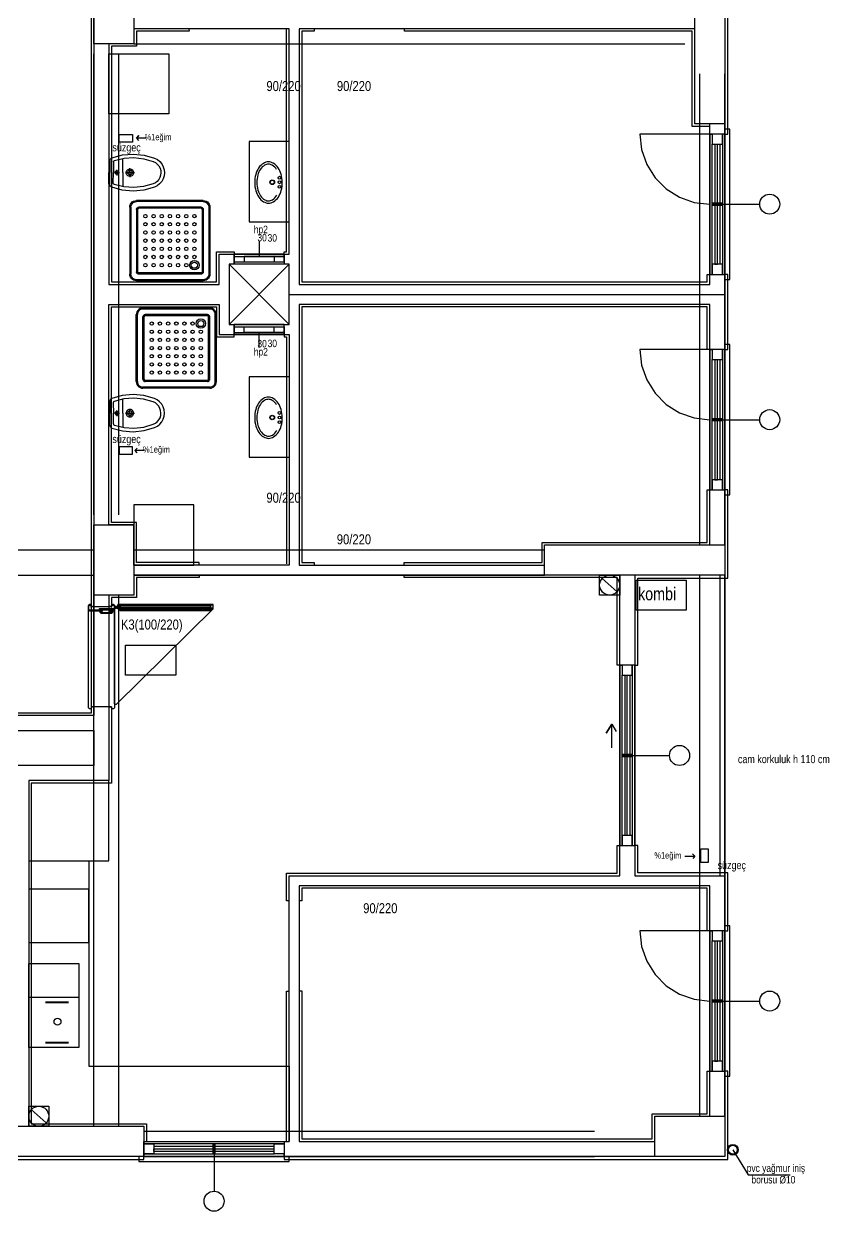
# Model space of a CAD drawing. Header units: centimetres. Extents: x 0 to 12547, y -30 to 2970.
# Drawn here: x 1717 to 2119, y 639 to 1232 of the extents above; entities that cross this region are included whole.
import ezdxf

# ---------------------------------------------------------------- set-up
doc = ezdxf.new("R2010")
doc.units = ezdxf.units.CM
doc.layers.add('SCOTT-MIMARI', color=8, linetype='CONTINUOUS')
doc.styles.get("Standard").update_dxf_attribs({"font": 'arial.ttf', "width": 0.8})

msp = doc.modelspace()

# ---------------------------------------------------------------- linework, layer by layer
at = {"layer": 'SCOTT-MIMARI'}
for p, q in [((1759.37, 1162.87), (1759.34, 1157.47)), ((1759.87, 1163.21), (1759.72, 1163.21)), ((1759.87, 1163.41), (1759.84, 1157.46)), ((1761.62, 1162.7), (1761.59, 1157.45)), ((1766.34, 1157.43), (1766.38, 1164.49)), ((1759.31, 1152.07), (1759.34, 1157.47)), ((1759.81, 1151.51), (1759.84, 1157.46)), ((1761.56, 1152.21), (1761.59, 1157.45)), ((1762.12, 1157.45), (1764.67, 1157.44)), ((1763.34, 1157.44), (1763.33, 1156.04)), ((1763.34, 1157.44), (1763.35, 1158.85)), ((1766.34, 1157.43), (1766.3, 1150.37)), ((1767.58, 1157.42), (1772.15, 1157.4)), ((1769.84, 1157.41), (1769.83, 1155.19)), ((1769.84, 1157.41), (1769.85, 1159.63)), ((1759.81, 1151.71), (1759.66, 1151.71)), ((1806.48, 1143.48), (1773.12, 1143.48)), ((1769.79, 1140.14), (1769.79, 1106.78)), ((1770.34, 1140.14), (1770.34, 1106.78)), ((1806.48, 1142.92), (1773.12, 1142.92)), ((1773.12, 1139.03), (1773.12, 1107.89)), ((1773.68, 1139.03), (1773.68, 1107.89)), ((1805.37, 1140.14), (1774.23, 1140.14)), ((1805.37, 1139.59), (1774.23, 1139.59)), ((1805.93, 1139.03), (1805.93, 1107.89)), ((1806.48, 1139.03), (1806.48, 1107.89)), ((1809.26, 1140.14), (1809.26, 1106.78)), ((1809.82, 1140.14), (1809.82, 1106.78)), ((1834.33, 1123.13), (1834.34, 1115.62)), ((1806.48, 1104), (1773.12, 1104)), ((1806.48, 1103.45), (1773.12, 1103.45)), ((1805.37, 1107.34), (1774.23, 1107.34)), ((1805.37, 1106.78), (1774.23, 1106.78)), ((1773.01, 1053.19), (1773.01, 1086.55)), ((1773.57, 1053.19), (1773.57, 1086.55)), ((1809.71, 1089.88), (1776.35, 1089.88)), ((1809.71, 1089.33), (1776.35, 1089.33)), ((1776.35, 1054.3), (1776.35, 1085.44)), ((1776.9, 1054.3), (1776.9, 1085.44)), ((1808.59, 1086.55), (1777.46, 1086.55)), ((1808.59, 1085.99), (1777.46, 1085.99)), ((1809.15, 1054.3), (1809.15, 1085.44)), ((1809.71, 1054.3), (1809.71, 1085.44)), ((1812.49, 1053.19), (1812.49, 1086.55)), ((1813.04, 1053.19), (1813.04, 1086.55)), ((1834.33, 1070.19), (1834.34, 1077.7)), ((1809.71, 1050.41), (1776.35, 1050.41)), ((1809.71, 1049.85), (1776.35, 1049.85)), ((1808.59, 1053.74), (1777.46, 1053.74)), ((1808.59, 1053.19), (1777.46, 1053.19)), ((1759.31, 1042.74), (1759.34, 1037.34)), ((1759.81, 1043.09), (1759.66, 1043.09)), ((1759.81, 1043.29), (1759.84, 1037.34)), ((1761.56, 1042.6), (1761.59, 1037.35)), ((1766.34, 1037.38), (1766.3, 1044.44)), ((1759.37, 1031.94), (1759.34, 1037.34)), ((1759.87, 1031.39), (1759.84, 1037.34)), ((1761.62, 1032.11), (1761.59, 1037.35)), ((1762.12, 1037.35), (1764.67, 1037.37)), ((1763.34, 1037.36), (1763.33, 1038.76)), ((1763.34, 1037.36), (1763.35, 1035.96)), ((1766.34, 1037.38), (1766.38, 1030.32)), ((1767.58, 1037.38), (1772.15, 1037.41)), ((1769.84, 1037.39), (1769.83, 1039.62)), ((1769.84, 1037.39), (1769.85, 1035.17)), ((1759.87, 1031.59), (1759.72, 1031.59)), ((1749.12, 941.38), (1749.62, 941.88)), ((1749.62, 941.88), (1750.12, 941.88)), ((1750.12, 941.88), (1750.62, 941.38)), ((1760.62, 941.38), (1761.12, 941.88)), ((1761.12, 941.88), (1761.62, 941.88)), ((1761.62, 941.88), (1762.12, 941.38)), ((1749.12, 890.4), (1749.12, 941.38)), ((1750.62, 941.38), (1750.62, 940.89)), ((1750.62, 940.89), (1760.62, 940.89)), ((1760.62, 940.89), (1760.62, 941.38)), ((1762.12, 941.38), (1762.12, 890.4)), ((1762.39, 940.81), (1762.12, 940.81)), ((1762.12, 940.53), (1763.72, 940.53)), ((1762.39, 940.25), (1762.12, 940.25)), ((1762.12, 892.4), (1762.12, 939.38)), ((1762.92, 939.73), (1762.92, 941.33)), ((1763.44, 940.22), (1763.77, 940.22)), ((1763.47, 940.78), (1763.77, 940.78)), ((1764.72, 939.78), (1764.77, 939.78)), ((1765.12, 940.43), (1810, 940.43)), ((1810.4, 939.78), (1810.35, 939.78)), ((1749.62, 889.9), (1749.12, 890.4)), ((1750.12, 889.9), (1749.62, 889.9)), ((1750.62, 890.4), (1750.12, 889.9)), ((1760.62, 890.89), (1750.62, 890.89)), ((1750.62, 890.89), (1750.62, 890.4)), ((1760.62, 890.4), (1760.62, 890.89)), ((1761.12, 889.9), (1760.62, 890.4)), ((1761.62, 889.9), (1761.12, 889.9)), ((1762.12, 890.4), (1761.62, 889.9)), ((1744.35, 745.94), (1719.35, 745.94)), ((1727.75, 743.71), (1739.13, 743.71)), ((1727.75, 743.41), (1739.13, 743.41)), ((1739.13, 723.46), (1727.75, 723.46)), ((1739.13, 723.16), (1727.75, 723.16)), ((2070.83, 669.95), (2078.47, 657.53)), ((2078.47, 657.53), (2099.41, 657.53))]:
    msp.add_line(p, q, dxfattribs=at)
for points in [[(2066.85, 666.66), (1361.85, 666.66), (1361.85, 1424.16), (1379.85, 1424.16), (1379.85, 1659.16), (1361.85, 1659.16), (1361.85, 2399.16), (2066.85, 2399.16), (2066.85, 666.66)], [(1613.36, 1659.16), (1676.85, 1659.16), (1676.85, 2184.16), (1751.85, 2184.16), (1751.85, 886.66), (1676.85, 886.66), (1676.85, 1411.66), (1676.85, 1524.16), (1387.35, 1524.16), (1387.35, 1659.16), (1613.36, 1659.16)], [(1599.85, 1524.16), (1599.85, 1525.41), (1678.1, 1525.41), (1678.1, 1411.66), (1678.1, 887.91), (1750.6, 887.91), (1750.6, 2182.91), (1678.1, 2182.91), (1678.1, 1657.91), (1388.6, 1657.91), (1388.6, 1599.16), (1387.35, 1599.16)], [(2066.85, 1176.66), (2068.35, 1176.66), (2068.35, 1273.16), (2050.35, 1273.16), (2050.35, 1235.66), (2023.35, 1235.66), (2023.35, 1276.66), (2021.85, 1276.66)], [(2066.85, 1271.66), (2066.85, 1181.66), (2051.85, 1181.66), (2051.85, 1271.66), (2066.85, 1271.66)], [(1771.85, 1256.66), (1771.85, 1221.66), (1751.85, 1221.66), (1751.85, 1256.66), (1771.85, 1256.66)], [(1759.35, 1101.66), (1814.35, 1101.66), (1814.35, 1116.66), (1849.35, 1116.66), (1849.35, 1229.16), (1771.85, 1229.16), (1771.85, 1221.66), (1759.35, 1221.66), (1759.35, 1101.66)], [(1799.34, 1229.01), (1799.36, 1227.89), (1773.1, 1227.91), (1773.1, 1220.41), (1760.6, 1220.41), (1760.6, 1102.91), (1813.1, 1102.91), (1813.1, 1117.91), (1821.85, 1117.91), (1821.86, 1116.63)], [(1846.84, 1116.66), (1846.85, 1117.91), (1848.1, 1117.91), (1848.1, 1229.16)], [(1854.35, 1229.16), (1854.35, 1101.66), (2059.35, 1101.66), (2059.35, 1181.66), (2051.85, 1181.66), (2051.85, 1229.16), (1854.35, 1229.16)], [(1861.85, 1229.16), (1861.85, 1227.91), (1855.6, 1227.91), (1855.6, 1102.91), (2058.1, 1102.91), (2058.1, 1106.66), (2059.35, 1106.66)], [(2059.35, 1180.41), (2050.6, 1180.41), (2050.6, 1227.91), (1906.85, 1227.91), (1906.85, 1229.16)], [(1771.85, 1221.66), (2046.85, 1221.66)], [(1751.85, 986.66), (1751.85, 1216.66)], [(1789.35, 1186.66), (1759.35, 1186.66), (1759.35, 1216.66), (1789.35, 1216.66), (1789.35, 1186.66)], [(1764.35, 986.66), (1764.35, 1216.66)], [(2054.35, 971.66), (2054.35, 1206.66)], [(2066.85, 971.66), (2066.85, 1206.66)], [(2066.85, 1106.66), (2066.85, 1104.16), (2069.35, 1104.16), (2069.35, 1179.16), (2066.85, 1179.16), (2066.85, 1176.66)], [(1771.17, 1172.67), (1764.47, 1172.67), (1764.47, 1176.37), (1771.17, 1176.37), (1771.17, 1172.67)], [(1778, 1174.66), (1773.14, 1174.66), (1774.26, 1175.85), (1773.14, 1174.66), (1774.1, 1173.49)], [(2059.35, 1176.66), (2024.35, 1176.66)], [(2024.35, 1176.66), (2025.23, 1168.88), (2027.82, 1161.48), (2031.99, 1154.84), (2037.53, 1149.3), (2044.17, 1145.13), (2051.57, 1142.54), (2059.35, 1141.66)], [(2059.35, 1176.66), (2059.35, 1106.66), (2066.85, 1106.66), (2066.85, 1176.66), (2059.35, 1176.66), (2060.6, 1176.66), (2060.6, 1171.66), (2065.6, 1171.66), (2065.6, 1176.66), (2065.6, 1106.66), (2065.6, 1111.66), (2060.6, 1111.66), (2060.6, 1106.66), (2060.6, 1171.66), (2061.85, 1171.66), (2061.85, 1142.29)], [(1849.35, 1172.88), (1829.35, 1172.88), (1829.35, 1132.88), (1849.35, 1132.88)], [(2063.1, 1142.29), (2063.1, 1171.66), (2064.35, 1171.66), (2064.35, 1142.29)], [(1759.37, 1162.87), (1759.38, 1162.94), (1759.4, 1163.02), (1759.44, 1163.08), (1759.5, 1163.14), (1759.57, 1163.18), (1759.64, 1163.21), (1759.72, 1163.21)], [(1759.87, 1163.41), (1759.9, 1163.71), (1759.99, 1164), (1760.14, 1164.27), (1760.34, 1164.5), (1760.58, 1164.68), (1760.85, 1164.81)], [(1760.85, 1164.81), (1766.11, 1166.22), (1771.53, 1166.65), (1776.95, 1166.1), (1782.17, 1164.58)], [(1761.62, 1162.7), (1761.63, 1162.85), (1761.68, 1163), (1761.76, 1163.13), (1761.86, 1163.25), (1761.98, 1163.34), (1762.13, 1163.41)], [(1762.13, 1163.41), (1766.93, 1164.58), (1771.87, 1164.9), (1776.79, 1164.35), (1781.53, 1162.95)], [(1781.53, 1162.95), (1782.6, 1162.4), (1783.54, 1161.65), (1784.31, 1160.73), (1784.88, 1159.67), (1785.23, 1158.53), (1785.34, 1157.33)], [(1782.17, 1164.58), (1783.55, 1163.87), (1784.76, 1162.9), (1785.75, 1161.71), (1786.49, 1160.35), (1786.94, 1158.87), (1787.09, 1157.32)], [(1836.49, 1162.03), (1835.8, 1161.54), (1835.17, 1160.99), (1834.61, 1160.38), (1834.11, 1159.7)], [(1837.07, 1161.1), (1836.48, 1160.68), (1835.94, 1160.21), (1835.45, 1159.68), (1835.02, 1159.1)], [(1838.96, 1162.75), (1838.31, 1162.7), (1837.67, 1162.56), (1837.06, 1162.33), (1836.49, 1162.03)], [(1838.97, 1161.65), (1838.47, 1161.62), (1837.98, 1161.51), (1837.51, 1161.34), (1837.07, 1161.1)], [(1841.44, 1162.06), (1840.86, 1162.36), (1840.25, 1162.58), (1839.61, 1162.71), (1838.96, 1162.75)], [(1840.88, 1161.13), (1840.43, 1161.36), (1839.96, 1161.52), (1839.47, 1161.62), (1838.97, 1161.65)], [(1843.11, 1158.91), (1842.65, 1159.56), (1842.12, 1160.15), (1841.53, 1160.67), (1840.88, 1161.13)], [(1843.85, 1159.77), (1843.35, 1160.44), (1842.77, 1161.04), (1842.13, 1161.59), (1841.44, 1162.06)], [(1762.46, 1157.45), (1762.48, 1157.63), (1762.54, 1157.8), (1762.63, 1157.96), (1762.76, 1158.1), (1762.91, 1158.2), (1763.07, 1158.28), (1763.25, 1158.32), (1763.44, 1158.31), (1763.61, 1158.28), (1763.78, 1158.2), (1763.93, 1158.09), (1764.05, 1157.96), (1764.14, 1157.8), (1764.2, 1157.62), (1764.21, 1157.44)], [(1764.21, 1157.44), (1764.19, 1157.26), (1764.14, 1157.09), (1764.04, 1156.93), (1763.92, 1156.79), (1763.77, 1156.69), (1763.61, 1156.61), (1763.43, 1156.57), (1763.24, 1156.58), (1763.07, 1156.61), (1762.9, 1156.69), (1762.75, 1156.8), (1762.63, 1156.93), (1762.54, 1157.09), (1762.48, 1157.27), (1762.46, 1157.45)], [(1767.96, 1157.42), (1768.01, 1157.81), (1768.13, 1158.18), (1768.33, 1158.52), (1768.59, 1158.81), (1768.91, 1159.04), (1769.27, 1159.2), (1769.65, 1159.28), (1770.05, 1159.28), (1770.43, 1159.19), (1770.79, 1159.03), (1771.1, 1158.8), (1771.36, 1158.51), (1771.56, 1158.17), (1771.68, 1157.79), (1771.71, 1157.4)], [(1771.71, 1157.4), (1771.67, 1157.01), (1771.55, 1156.64), (1771.35, 1156.3), (1771.09, 1156.01), (1770.77, 1155.78), (1770.41, 1155.63), (1770.03, 1155.55), (1769.63, 1155.55), (1769.25, 1155.63), (1768.89, 1155.79), (1768.58, 1156.02), (1768.32, 1156.32), (1768.12, 1156.66), (1768, 1157.03), (1767.96, 1157.42)], [(1768.69, 1157.42), (1768.72, 1157.66), (1768.79, 1157.89), (1768.91, 1158.09), (1769.07, 1158.27), (1769.27, 1158.41), (1769.49, 1158.51), (1769.73, 1158.56), (1769.97, 1158.56), (1770.2, 1158.5), (1770.42, 1158.4), (1770.61, 1158.26), (1770.77, 1158.08), (1770.89, 1157.87), (1770.97, 1157.65), (1770.99, 1157.41)], [(1770.99, 1157.41), (1770.96, 1157.17), (1770.89, 1156.94), (1770.77, 1156.73), (1770.6, 1156.55), (1770.41, 1156.41), (1770.19, 1156.32), (1769.95, 1156.27), (1769.71, 1156.27), (1769.48, 1156.32), (1769.26, 1156.42), (1769.07, 1156.56), (1768.91, 1156.74), (1768.79, 1156.95), (1768.71, 1157.18), (1768.69, 1157.42)], [(1785.34, 1157.33), (1785.21, 1156.14), (1784.85, 1155), (1784.27, 1153.95), (1783.49, 1153.03), (1782.55, 1152.29), (1781.48, 1151.76)], [(1787.09, 1157.32), (1786.93, 1155.78), (1786.46, 1154.31), (1785.71, 1152.95), (1784.7, 1151.77), (1783.49, 1150.82), (1782.1, 1150.12)], [(1832.67, 1156.51), (1832.43, 1155.51), (1832.27, 1154.48), (1832.17, 1153.45), (1832.14, 1152.42)], [(1834.11, 1159.7), (1833.66, 1158.95), (1833.26, 1158.17), (1832.93, 1157.35), (1832.67, 1156.51)], [(1833.73, 1156.23), (1833.51, 1155.29), (1833.35, 1154.34), (1833.26, 1153.39), (1833.24, 1152.43)], [(1835.02, 1159.1), (1834.61, 1158.42), (1834.26, 1157.72), (1833.96, 1156.98), (1833.73, 1156.23)], [(1845.34, 1156.6), (1845.06, 1157.43), (1844.72, 1158.24), (1844.32, 1159.02), (1843.85, 1159.77)], [(1845.92, 1152.52), (1845.88, 1153.55), (1845.77, 1154.58), (1845.59, 1155.6), (1845.34, 1156.6)], [(1759.66, 1151.71), (1759.58, 1151.72), (1759.51, 1151.75), (1759.44, 1151.79), (1759.39, 1151.85), (1759.35, 1151.91), (1759.32, 1151.99), (1759.31, 1152.07)], [(1760.78, 1150.1), (1760.51, 1150.24), (1760.27, 1150.43), (1760.07, 1150.66), (1759.93, 1150.92), (1759.84, 1151.21), (1759.81, 1151.51)], [(1782.1, 1150.12), (1776.86, 1148.65), (1771.44, 1148.15), (1766.02, 1148.64), (1760.78, 1150.1)], [(1762.06, 1151.5), (1761.93, 1151.56), (1761.8, 1151.66), (1761.7, 1151.77), (1761.62, 1151.91), (1761.58, 1152.05), (1761.56, 1152.21)], [(1781.48, 1151.76), (1776.72, 1150.41), (1771.79, 1149.91), (1766.86, 1150.27), (1762.06, 1151.5)], [(1832.14, 1152.42), (1832.18, 1151.39), (1832.3, 1150.36), (1832.48, 1149.34), (1832.73, 1148.34)], [(1833.24, 1152.43), (1833.27, 1151.47), (1833.38, 1150.51), (1833.55, 1149.57), (1833.78, 1148.64)], [(1845.39, 1148.42), (1845.63, 1149.43), (1845.8, 1150.45), (1845.89, 1151.48), (1845.92, 1152.52)], [(1769.79, 1140.14), (1769.87, 1140.88), (1770.12, 1141.59), (1770.51, 1142.22), (1771.04, 1142.75), (1771.67, 1143.15), (1772.38, 1143.39), (1773.12, 1143.48)], [(1806.48, 1143.48), (1807.22, 1143.39), (1807.93, 1143.15), (1808.56, 1142.75), (1809.09, 1142.22), (1809.49, 1141.59), (1809.73, 1140.88), (1809.82, 1140.14)], [(1832.73, 1148.34), (1833, 1147.5), (1833.34, 1146.69), (1833.75, 1145.91), (1834.21, 1145.17)], [(1833.78, 1148.64), (1834.03, 1147.88), (1834.33, 1147.16), (1834.7, 1146.45), (1835.11, 1145.78)], [(1834.21, 1145.17), (1834.72, 1144.5), (1835.29, 1143.89), (1835.93, 1143.35), (1836.62, 1142.88)], [(1835.11, 1145.78), (1835.55, 1145.21), (1836.05, 1144.68), (1836.59, 1144.22), (1837.19, 1143.81)], [(1837.19, 1143.81), (1837.63, 1143.58), (1838.1, 1143.41), (1838.6, 1143.31), (1839.1, 1143.28)], [(1839.1, 1143.28), (1839.59, 1143.32), (1840.08, 1143.43), (1840.55, 1143.6), (1841, 1143.84)], [(1841, 1143.84), (1841.64, 1144.3), (1842.23, 1144.83), (1842.75, 1145.43), (1843.2, 1146.08)], [(1841.58, 1142.91), (1842.26, 1143.39), (1842.89, 1143.94), (1843.46, 1144.56), (1843.95, 1145.23)], [(1843.95, 1145.23), (1844.41, 1145.99), (1844.8, 1146.77), (1845.13, 1147.59), (1845.39, 1148.42)], [(1770.34, 1140.14), (1770.41, 1140.76), (1770.62, 1141.35), (1770.95, 1141.87), (1771.39, 1142.31), (1771.92, 1142.65), (1772.5, 1142.85), (1773.12, 1142.92)], [(1773.12, 1139.03), (1773.15, 1139.28), (1773.23, 1139.51), (1773.36, 1139.72), (1773.54, 1139.9), (1773.75, 1140.03), (1773.99, 1140.11), (1774.23, 1140.14)], [(1773.68, 1139.03), (1773.69, 1139.15), (1773.73, 1139.27), (1773.8, 1139.38), (1773.89, 1139.46), (1773.99, 1139.53), (1774.11, 1139.57), (1774.23, 1139.59)], [(1805.37, 1140.14), (1805.62, 1140.11), (1805.85, 1140.03), (1806.06, 1139.9), (1806.24, 1139.72), (1806.37, 1139.51), (1806.45, 1139.28), (1806.48, 1139.03)], [(1805.37, 1139.59), (1805.49, 1139.57), (1805.61, 1139.53), (1805.72, 1139.46), (1805.8, 1139.38), (1805.87, 1139.27), (1805.91, 1139.15), (1805.93, 1139.03)], [(1806.48, 1142.92), (1807.1, 1142.85), (1807.69, 1142.65), (1808.21, 1142.31), (1808.66, 1141.87), (1808.99, 1141.35), (1809.19, 1140.76), (1809.26, 1140.14)], [(1836.62, 1142.88), (1837.2, 1142.58), (1837.81, 1142.36), (1838.45, 1142.23), (1839.1, 1142.19)], [(1839.1, 1142.19), (1839.75, 1142.24), (1840.39, 1142.38), (1841, 1142.6), (1841.58, 1142.91)], [(2060.6, 1142.29), (2065.6, 1142.29), (2065.6, 1141.04), (2060.6, 1141.04), (2060.6, 1142.29)], [(2060.6, 1141.66), (2084.23, 1141.66)], [(2061.85, 1141.04), (2061.85, 1111.66), (2063.1, 1111.66), (2063.1, 1141.04)], [(2064.35, 1141.04), (2064.35, 1111.66)], [(1821.84, 1116.66), (1821.84, 1116.66), (1821.85, 1111.66), (1821.84, 1112.85), (1846.84, 1112.88), (1846.84, 1116.68), (1821.84, 1116.66)], [(1846.85, 1111.68), (1821.85, 1111.66), (1821.84, 1116.63), (1846.84, 1116.68), (1846.85, 1111.68)], [(1821.84, 1115.63), (1826.84, 1115.64), (1826.84, 1112.85)], [(1841.84, 1115.65), (1826.84, 1115.64)], [(1826.84, 1115.64), (1846.84, 1115.61)], [(1846.84, 1115.61), (1841.84, 1115.6), (1841.84, 1112.87)], [(1846.84, 1115.66), (1846.84, 1115.66)], [(1774.23, 1106.78), (1773.99, 1106.81), (1773.75, 1106.89), (1773.54, 1107.02), (1773.36, 1107.2), (1773.23, 1107.41), (1773.15, 1107.65), (1773.12, 1107.89)], [(1774.23, 1107.34), (1774.11, 1107.35), (1773.99, 1107.39), (1773.89, 1107.46), (1773.8, 1107.55), (1773.73, 1107.65), (1773.69, 1107.77), (1773.68, 1107.89)], [(1805.93, 1107.89), (1805.91, 1107.77), (1805.87, 1107.65), (1805.8, 1107.55), (1805.72, 1107.46), (1805.61, 1107.39), (1805.49, 1107.35), (1805.37, 1107.34)], [(1806.48, 1107.89), (1806.45, 1107.65), (1806.37, 1107.41), (1806.24, 1107.2), (1806.06, 1107.02), (1805.85, 1106.89), (1805.62, 1106.81), (1805.37, 1106.78)], [(1849.35, 1111.66), (1819.35, 1111.66), (1819.35, 1081.66), (1849.35, 1081.66), (1849.35, 1111.66), (1819.35, 1081.66), (1849.35, 1081.66), (1819.35, 1111.66)], [(1773.12, 1103.45), (1772.38, 1103.53), (1771.67, 1103.78), (1771.04, 1104.17), (1770.51, 1104.7), (1770.12, 1105.33), (1769.87, 1106.04), (1769.79, 1106.78)], [(1773.12, 1104), (1772.5, 1104.07), (1771.92, 1104.28), (1771.39, 1104.61), (1770.95, 1105.05), (1770.62, 1105.58), (1770.41, 1106.16), (1770.34, 1106.78)], [(1809.82, 1106.78), (1809.73, 1106.04), (1809.49, 1105.33), (1809.09, 1104.7), (1808.56, 1104.17), (1807.93, 1103.78), (1807.22, 1103.53), (1806.48, 1103.45)], [(1809.26, 1106.78), (1809.19, 1106.16), (1808.99, 1105.58), (1808.66, 1105.05), (1808.21, 1104.61), (1807.69, 1104.28), (1807.1, 1104.07), (1806.48, 1104)], [(2066.85, 1069.16), (2068.35, 1069.16), (2068.35, 1106.66), (2066.85, 1106.66)], [(1849.35, 1096.66), (2066.85, 1096.66)], [(1759.35, 1091.66), (1814.35, 1091.66), (1814.35, 1076.66), (1849.35, 1076.66), (1849.35, 961.66), (1771.85, 961.66), (1771.85, 981.66), (1759.35, 981.66), (1759.35, 1091.66)], [(1804.35, 961.66), (1804.35, 962.91), (1773.1, 962.91), (1773.1, 982.91), (1760.6, 982.91), (1760.6, 1090.41), (1813.1, 1090.41), (1813.1, 1075.41), (1821.85, 1075.41), (1821.84, 1076.68)], [(1854.35, 1091.66), (1854.35, 961.66), (1976.85, 961.66), (1976.85, 971.66), (2059.35, 971.66), (2059.35, 1091.66), (2006.85, 1091.66), (2006.85, 1091.66), (1854.35, 1091.66)], [(2059.35, 1069.16), (2058.1, 1069.16), (2058.1, 1090.41), (2006.85, 1090.41), (1855.6, 1090.41), (1855.6, 962.91), (1861.86, 962.91), (1861.85, 961.66)], [(1776.35, 1089.88), (1775.6, 1089.8), (1774.9, 1089.55), (1774.27, 1089.16), (1773.74, 1088.63), (1773.34, 1087.99), (1773.09, 1087.29), (1773.01, 1086.55)], [(1776.35, 1089.33), (1775.73, 1089.26), (1775.14, 1089.05), (1774.61, 1088.72), (1774.17, 1088.28), (1773.84, 1087.75), (1773.64, 1087.17), (1773.57, 1086.55)], [(1777.46, 1086.55), (1777.21, 1086.52), (1776.98, 1086.44), (1776.77, 1086.3), (1776.59, 1086.13), (1776.46, 1085.92), (1776.37, 1085.68), (1776.35, 1085.44)], [(1777.46, 1085.99), (1777.34, 1085.98), (1777.22, 1085.94), (1777.11, 1085.87), (1777.02, 1085.78), (1776.96, 1085.68), (1776.92, 1085.56), (1776.9, 1085.44)], [(1809.71, 1085.44), (1809.68, 1085.68), (1809.6, 1085.92), (1809.46, 1086.13), (1809.29, 1086.3), (1809.08, 1086.44), (1808.84, 1086.52), (1808.59, 1086.55)], [(1809.15, 1085.44), (1809.14, 1085.56), (1809.1, 1085.68), (1809.03, 1085.78), (1808.94, 1085.87), (1808.84, 1085.94), (1808.72, 1085.98), (1808.59, 1085.99)], [(1813.04, 1086.55), (1812.96, 1087.29), (1812.71, 1087.99), (1812.31, 1088.63), (1811.79, 1089.16), (1811.15, 1089.55), (1810.45, 1089.8), (1809.71, 1089.88)], [(1812.49, 1086.55), (1812.42, 1087.17), (1812.21, 1087.75), (1811.88, 1088.28), (1811.44, 1088.72), (1810.91, 1089.05), (1810.33, 1089.26), (1809.71, 1089.33)], [(1821.84, 1076.66), (1821.84, 1076.66), (1821.85, 1081.66), (1821.84, 1080.47), (1846.84, 1080.44), (1846.84, 1076.63), (1821.84, 1076.66)], [(1846.85, 1081.63), (1821.85, 1081.66), (1821.84, 1076.68), (1846.84, 1076.63), (1846.85, 1081.63)], [(1821.84, 1077.69), (1826.84, 1077.68), (1826.84, 1080.46)], [(1846.84, 1077.71), (1841.84, 1077.72), (1841.84, 1080.44)], [(1826.84, 1077.68), (1846.84, 1077.71)], [(1841.84, 1077.66), (1826.84, 1077.68)], [(1846.84, 1077.66), (1846.84, 1077.66)], [(1846.84, 1076.66), (1846.85, 1075.41), (1848.1, 1075.41), (1848.1, 962.32)], [(2059.35, 1069.16), (2024.35, 1069.16)], [(2024.35, 1069.16), (2025.23, 1061.38), (2027.82, 1053.98), (2031.99, 1047.34), (2037.53, 1041.8), (2044.17, 1037.63), (2051.57, 1035.04), (2059.35, 1034.16)], [(2059.35, 1069.16), (2059.35, 999.16), (2066.85, 999.16), (2066.85, 1069.16), (2059.35, 1069.16), (2060.6, 1069.16), (2060.6, 1064.16), (2065.6, 1064.16), (2065.6, 1069.16), (2065.6, 999.16), (2065.6, 1004.16), (2060.6, 1004.16), (2060.6, 999.16), (2060.6, 1064.16), (2061.85, 1064.16), (2061.85, 1034.79)], [(2066.85, 999.16), (2066.85, 996.66), (2069.35, 996.66), (2069.35, 1071.66), (2066.85, 1071.66), (2066.85, 1069.16)], [(2063.1, 1034.79), (2063.1, 1064.16), (2064.35, 1064.16), (2064.35, 1034.79)], [(1849.35, 1055.54), (1829.35, 1055.54), (1829.35, 1015.54), (1849.35, 1015.54)], [(1773.01, 1053.19), (1773.09, 1052.44), (1773.34, 1051.74), (1773.74, 1051.11), (1774.27, 1050.58), (1774.9, 1050.18), (1775.6, 1049.93), (1776.35, 1049.85)], [(1773.57, 1053.19), (1773.64, 1052.57), (1773.84, 1051.98), (1774.17, 1051.45), (1774.61, 1051.01), (1775.14, 1050.68), (1775.73, 1050.48), (1776.35, 1050.41)], [(1776.35, 1054.3), (1776.37, 1054.05), (1776.46, 1053.82), (1776.59, 1053.61), (1776.77, 1053.43), (1776.98, 1053.3), (1777.21, 1053.22), (1777.46, 1053.19)], [(1776.9, 1054.3), (1776.92, 1054.18), (1776.96, 1054.06), (1777.02, 1053.95), (1777.11, 1053.86), (1777.22, 1053.8), (1777.34, 1053.76), (1777.46, 1053.74)], [(1808.59, 1053.74), (1808.72, 1053.76), (1808.84, 1053.8), (1808.94, 1053.86), (1809.03, 1053.95), (1809.1, 1054.06), (1809.14, 1054.18), (1809.15, 1054.3)], [(1808.59, 1053.19), (1808.84, 1053.22), (1809.08, 1053.3), (1809.29, 1053.43), (1809.46, 1053.61), (1809.6, 1053.82), (1809.68, 1054.05), (1809.71, 1054.3)], [(1809.71, 1049.85), (1810.45, 1049.93), (1811.15, 1050.18), (1811.79, 1050.58), (1812.31, 1051.11), (1812.71, 1051.74), (1812.96, 1052.44), (1813.04, 1053.19)], [(1809.71, 1050.41), (1810.33, 1050.48), (1810.91, 1050.68), (1811.44, 1051.01), (1811.88, 1051.45), (1812.21, 1051.98), (1812.42, 1052.57), (1812.49, 1053.19)], [(1759.66, 1043.09), (1759.58, 1043.08), (1759.51, 1043.06), (1759.44, 1043.01), (1759.39, 1042.96), (1759.35, 1042.89), (1759.32, 1042.82), (1759.31, 1042.74)], [(1760.78, 1044.7), (1760.51, 1044.57), (1760.27, 1044.38), (1760.07, 1044.15), (1759.93, 1043.88), (1759.84, 1043.59), (1759.81, 1043.29)], [(1782.1, 1044.68), (1776.86, 1046.15), (1771.44, 1046.65), (1766.02, 1046.16), (1760.78, 1044.7)], [(1762.06, 1043.31), (1761.93, 1043.24), (1761.8, 1043.15), (1761.7, 1043.03), (1761.62, 1042.9), (1761.58, 1042.75), (1761.56, 1042.6)], [(1781.48, 1043.05), (1776.72, 1044.4), (1771.79, 1044.9), (1766.86, 1044.53), (1762.06, 1043.31)], [(1785.34, 1037.47), (1785.21, 1038.67), (1784.85, 1039.81), (1784.27, 1040.86), (1783.49, 1041.77), (1782.55, 1042.51), (1781.48, 1043.05)], [(1787.09, 1037.48), (1786.93, 1039.02), (1786.46, 1040.5), (1785.71, 1041.85), (1784.7, 1043.03), (1783.49, 1043.99), (1782.1, 1044.68)], [(1836.49, 1044.68), (1835.8, 1044.2), (1835.17, 1043.65), (1834.61, 1043.03), (1834.11, 1042.36)], [(1837.07, 1043.76), (1836.48, 1043.34), (1835.94, 1042.87), (1835.45, 1042.34), (1835.02, 1041.76)], [(1838.96, 1045.4), (1838.31, 1045.36), (1837.67, 1045.22), (1837.06, 1044.99), (1836.49, 1044.68)], [(1838.97, 1044.31), (1838.47, 1044.27), (1837.98, 1044.17), (1837.51, 1043.99), (1837.07, 1043.76)], [(1841.44, 1044.72), (1840.86, 1045.02), (1840.25, 1045.23), (1839.61, 1045.36), (1838.96, 1045.4)], [(1840.88, 1043.78), (1840.43, 1044.01), (1839.96, 1044.18), (1839.47, 1044.28), (1838.97, 1044.31)], [(1843.11, 1041.57), (1842.65, 1042.22), (1842.12, 1042.81), (1841.53, 1043.33), (1840.88, 1043.78)], [(1843.85, 1042.43), (1843.35, 1043.09), (1842.77, 1043.7), (1842.13, 1044.25), (1841.44, 1044.72)], [(1764.21, 1037.36), (1764.19, 1037.55), (1764.14, 1037.72), (1764.04, 1037.88), (1763.92, 1038.01), (1763.77, 1038.12), (1763.61, 1038.19), (1763.43, 1038.23), (1763.24, 1038.23), (1763.07, 1038.19), (1762.9, 1038.12), (1762.75, 1038.01), (1762.63, 1037.87), (1762.54, 1037.71), (1762.48, 1037.54), (1762.46, 1037.36)], [(1762.46, 1037.36), (1762.48, 1037.17), (1762.54, 1037), (1762.63, 1036.84), (1762.76, 1036.71), (1762.91, 1036.6), (1763.07, 1036.53), (1763.25, 1036.49), (1763.44, 1036.49), (1763.61, 1036.53), (1763.78, 1036.6), (1763.93, 1036.71), (1764.05, 1036.85), (1764.14, 1037.01), (1764.2, 1037.18), (1764.21, 1037.36)], [(1771.71, 1037.4), (1771.67, 1037.79), (1771.55, 1038.16), (1771.35, 1038.5), (1771.09, 1038.79), (1770.77, 1039.02), (1770.41, 1039.18), (1770.03, 1039.26), (1769.63, 1039.26), (1769.25, 1039.17), (1768.89, 1039.01), (1768.58, 1038.78), (1768.32, 1038.49), (1768.12, 1038.15), (1768, 1037.77), (1767.96, 1037.38)], [(1767.96, 1037.38), (1768.01, 1036.99), (1768.13, 1036.62), (1768.33, 1036.28), (1768.59, 1035.99), (1768.91, 1035.76), (1769.27, 1035.61), (1769.65, 1035.53), (1770.05, 1035.53), (1770.43, 1035.61), (1770.79, 1035.77), (1771.1, 1036.01), (1771.36, 1036.3), (1771.56, 1036.64), (1771.68, 1037.01), (1771.71, 1037.4)], [(1770.99, 1037.4), (1770.96, 1037.64), (1770.89, 1037.87), (1770.77, 1038.07), (1770.6, 1038.25), (1770.41, 1038.39), (1770.19, 1038.49), (1769.95, 1038.54), (1769.71, 1038.54), (1769.48, 1038.49), (1769.26, 1038.39), (1769.07, 1038.24), (1768.91, 1038.06), (1768.79, 1037.86), (1768.71, 1037.63), (1768.69, 1037.39)], [(1768.69, 1037.39), (1768.72, 1037.15), (1768.79, 1036.92), (1768.91, 1036.71), (1769.07, 1036.54), (1769.27, 1036.39), (1769.49, 1036.3), (1769.73, 1036.25), (1769.97, 1036.25), (1770.2, 1036.3), (1770.42, 1036.4), (1770.61, 1036.54), (1770.77, 1036.72), (1770.89, 1036.93), (1770.97, 1037.16), (1770.99, 1037.4)], [(1781.53, 1031.86), (1782.6, 1032.41), (1783.54, 1033.15), (1784.31, 1034.08), (1784.88, 1035.13), (1785.23, 1036.28), (1785.34, 1037.47)], [(1782.17, 1030.23), (1783.55, 1030.94), (1784.76, 1031.9), (1785.75, 1033.09), (1786.49, 1034.46), (1786.94, 1035.94), (1787.09, 1037.48)], [(1832.67, 1039.17), (1832.43, 1038.16), (1832.27, 1037.14), (1832.17, 1036.11), (1832.14, 1035.08)], [(1834.11, 1042.36), (1833.66, 1041.61), (1833.26, 1040.82), (1832.93, 1040.01), (1832.67, 1039.17)], [(1833.73, 1038.89), (1833.51, 1037.95), (1833.35, 1037), (1833.26, 1036.05), (1833.24, 1035.09)], [(1835.02, 1041.76), (1834.61, 1041.08), (1834.26, 1040.37), (1833.96, 1039.64), (1833.73, 1038.89)], [(1845.34, 1039.26), (1845.06, 1040.09), (1844.72, 1040.9), (1844.32, 1041.68), (1843.85, 1042.43)], [(1845.92, 1035.17), (1845.88, 1036.21), (1845.77, 1037.24), (1845.59, 1038.25), (1845.34, 1039.26)], [(1759.37, 1031.94), (1759.38, 1031.86), (1759.4, 1031.79), (1759.44, 1031.72), (1759.5, 1031.67), (1759.57, 1031.63), (1759.64, 1031.6), (1759.72, 1031.59)], [(1759.87, 1031.39), (1759.9, 1031.09), (1759.99, 1030.8), (1760.14, 1030.54), (1760.34, 1030.31), (1760.58, 1030.13), (1760.85, 1029.99)], [(1761.62, 1032.11), (1761.63, 1031.95), (1761.68, 1031.8), (1761.76, 1031.67), (1761.86, 1031.56), (1761.98, 1031.46), (1762.13, 1031.4)], [(1762.13, 1031.4), (1766.93, 1030.23), (1771.87, 1029.91), (1776.79, 1030.46), (1781.53, 1031.86)], [(1832.14, 1035.08), (1832.18, 1034.04), (1832.3, 1033.02), (1832.48, 1032), (1832.73, 1030.99)], [(1832.73, 1030.99), (1833, 1030.16), (1833.34, 1029.35), (1833.75, 1028.57), (1834.21, 1027.82)], [(1833.24, 1035.09), (1833.27, 1034.13), (1833.38, 1033.17), (1833.55, 1032.23), (1833.78, 1031.29)], [(1833.78, 1031.29), (1834.03, 1030.54), (1834.33, 1029.81), (1834.7, 1029.11), (1835.11, 1028.44)], [(1843.95, 1027.89), (1844.41, 1028.64), (1844.8, 1029.43), (1845.13, 1030.24), (1845.39, 1031.08)], [(1845.39, 1031.08), (1845.63, 1032.09), (1845.8, 1033.11), (1845.89, 1034.14), (1845.92, 1035.17)], [(2060.6, 1034.79), (2065.6, 1034.79), (2065.6, 1033.54), (2060.6, 1033.54), (2060.6, 1034.79)], [(2060.6, 1034.16), (2084.23, 1034.16)], [(2061.85, 1033.54), (2061.85, 1004.16), (2063.1, 1004.16), (2063.1, 1033.54)], [(2064.35, 1033.54), (2064.35, 1004.16)], [(1760.85, 1029.99), (1766.11, 1028.59), (1771.53, 1028.15), (1776.95, 1028.71), (1782.17, 1030.23)], [(1834.21, 1027.82), (1834.72, 1027.16), (1835.29, 1026.55), (1835.93, 1026.01), (1836.62, 1025.53)], [(1835.11, 1028.44), (1835.55, 1027.87), (1836.05, 1027.34), (1836.59, 1026.88), (1837.19, 1026.47)], [(1836.62, 1025.53), (1837.2, 1025.23), (1837.81, 1025.02), (1838.45, 1024.89), (1839.1, 1024.85)], [(1837.19, 1026.47), (1837.63, 1026.24), (1838.1, 1026.07), (1838.6, 1025.97), (1839.1, 1025.94)], [(1839.1, 1025.94), (1839.59, 1025.98), (1840.08, 1026.09), (1840.55, 1026.26), (1841, 1026.49)], [(1839.1, 1024.85), (1839.75, 1024.9), (1840.39, 1025.04), (1841, 1025.26), (1841.58, 1025.57)], [(1841, 1026.49), (1841.64, 1026.95), (1842.23, 1027.49), (1842.75, 1028.08), (1843.2, 1028.74)], [(1841.58, 1025.57), (1842.26, 1026.05), (1842.89, 1026.6), (1843.46, 1027.22), (1843.95, 1027.89)], [(1771.17, 1020.66), (1764.47, 1020.66), (1764.47, 1016.96), (1771.17, 1016.96), (1771.17, 1020.66)], [(1777.22, 1018.84), (1772.36, 1018.84), (1773.48, 1020.03), (1772.36, 1018.84), (1773.33, 1017.67)], [(1906.84, 961.66), (1906.84, 962.91), (1975.6, 962.91), (1975.6, 972.91), (2058.1, 972.91), (2058.1, 999.16), (2059.35, 999.16)], [(2021.85, 911.66), (2023.35, 911.66), (2023.35, 955.16), (2068.35, 955.16), (2068.35, 999.16), (2066.85, 999.16)], [(1801.85, 991.66), (1771.85, 991.66), (1771.85, 961.66), (1801.85, 961.66), (1801.85, 991.66)], [(1771.85, 981.66), (1771.85, 946.66), (1751.85, 946.66), (1751.85, 981.66), (1771.85, 981.66)], [(1976.85, 971.66), (2066.85, 971.66), (2066.85, 956.66), (1976.85, 956.66), (1976.85, 971.66)], [(1676.85, 969.16), (1751.85, 969.16)], [(1771.85, 969.16), (1976.85, 969.16)], [(1676.85, 956.66), (1751.85, 956.66)], [(1719.35, 681.66), (1776.85, 681.66), (1776.85, 674.16), (1849.35, 674.16), (1849.35, 806.66), (2014.35, 806.66), (2014.35, 956.66), (1771.85, 956.66), (1771.85, 946.66), (1759.35, 946.66), (1759.35, 854.16), (1719.35, 854.16), (1719.35, 681.66)], [(1804.36, 956.66), (1804.36, 955.41), (1773.1, 955.41), (1773.1, 945.41), (1760.6, 945.41), (1760.6, 940.89), (1759.35, 940.89)], [(1771.85, 956.66), (1976.85, 956.66)], [(2014.35, 911.66), (2013.1, 911.66), (2013.1, 955.41), (1906.84, 955.41), (1906.84, 956.66)], [(2014.35, 956.66), (2014.35, 946.66), (2004.35, 946.66), (2004.35, 956.66), (2014.35, 956.66)], [(2005.6, 954.97), (2013.11, 948.36)], [(2021.85, 956.66), (2021.85, 806.66), (2046.85, 806.66), (2046.85, 806.66), (2066.85, 806.66), (2066.85, 956.66), (2021.85, 956.66)], [(2022.62, 954.06), (2047.62, 954.06), (2047.62, 939.06), (2022.62, 939.06), (2022.62, 954.06)], [(2054.35, 686.66), (2054.35, 956.66)], [(2064.35, 956.66), (2064.35, 806.66)], [(2066.85, 686.66), (2066.85, 956.66)], [(1750.12, 941.68), (1749.62, 941.68), (1750.12, 941.68), (1750.42, 941.38), (1750.42, 940.69), (1750.62, 940.69), (1750.62, 941.38), (1750.12, 941.88), (1749.62, 941.88), (1749.12, 941.38), (1749.12, 939.38), (1749.62, 938.88), (1755.15, 938.88), (1755.15, 939.08), (1749.62, 939.08), (1749.32, 939.38), (1749.32, 941.38), (1749.62, 941.68)], [(1751.85, 681.66), (1751.85, 946.66)], [(1759.97, 938.88), (1761.62, 938.88), (1762.12, 939.38), (1762.12, 941.38), (1761.62, 941.88), (1761.12, 941.88), (1760.62, 941.38), (1760.62, 940.69), (1760.82, 940.69), (1760.82, 941.38), (1761.12, 941.68), (1761.62, 941.68), (1761.92, 941.38), (1761.92, 939.38), (1761.62, 939.08), (1759.77, 939.08), (1759.77, 937.88), (1760.91, 937.88), (1760.91, 937.83), (1755.38, 937.83), (1755.08, 938.13), (1755.08, 938.38), (1755.38, 938.68), (1756.22, 938.68), (1756.22, 938.88), (1755.38, 938.88), (1754.88, 938.38), (1754.88, 938.13), (1755.38, 937.63), (1760.91, 937.63), (1760.91, 938.08), (1759.97, 938.08), (1759.97, 938.88)], [(1811.25, 941.83), (1811.25, 939.88), (1810.4, 939.88), (1810.4, 939.78), (1811.35, 939.78), (1811.35, 941.93), (1763.77, 941.93), (1763.77, 939.78), (1764.72, 939.78), (1764.72, 939.88), (1763.87, 939.88), (1763.87, 941.83), (1811.25, 941.83)], [(1764.35, 681.66), (1764.35, 946.66)], [(1761.59, 939.89), (1761.59, 939.14), (1754.62, 939.14), (1754.62, 939.89), (1761.59, 939.89)], [(1760.97, 938.13), (1761.18, 937.87), (1761.22, 937.66), (1761.22, 938.13), (1761.22, 938.83), (1760.03, 938.83), (1760.03, 938.13), (1760.97, 938.13)], [(1760.92, 938.23), (1760.86, 938.73), (1761.12, 938.73), (1761.12, 938.17), (1760.99, 938.23), (1760.97, 938.23), (1760.92, 938.23)], [(1811.35, 939.78), (1762.92, 892.09), (1762.12, 892.09)], [(1763.87, 940.13), (1764.82, 940.13), (1764.82, 941.73), (1763.87, 941.73)], [(1811.1, 940.03), (1810.25, 940.03), (1810.25, 939.03), (1764.87, 939.03), (1764.87, 940.03), (1764.02, 940.03), (1764.02, 939.93), (1764.77, 939.93), (1764.77, 938.93), (1810.35, 938.93), (1810.35, 939.93), (1811.1, 939.93), (1811.1, 940.03)], [(1765.12, 941.58), (1767.42, 941.58), (1767.42, 941.78), (1764.92, 941.78), (1764.92, 939.08), (1767.42, 939.08), (1767.42, 939.28), (1765.12, 939.28), (1765.12, 941.58)], [(1807.65, 941.78), (1807.65, 941.53), (1809.95, 941.53), (1809.95, 941.18), (1765.17, 941.18), (1765.17, 941.53), (1767.47, 941.53), (1767.47, 941.78), (1807.65, 941.78)], [(1807.65, 939.33), (1809.95, 939.33), (1809.95, 939.68), (1765.17, 939.68), (1765.17, 939.33), (1767.47, 939.33), (1767.47, 939.08), (1807.65, 939.08), (1807.65, 939.33)], [(1810.2, 941.78), (1807.7, 941.78), (1807.7, 941.58), (1810, 941.58), (1810, 939.28), (1807.7, 939.28), (1807.7, 939.08), (1810.2, 939.08), (1810.2, 941.78)], [(1811.25, 940.13), (1810.3, 940.13), (1810.3, 941.73), (1811.25, 941.73)], [(1767.73, 906.74), (1767.73, 921.74), (1792.73, 921.74), (1792.73, 906.74), (1767.73, 906.74)], [(2014.35, 911.66), (2014.35, 821.66), (2021.85, 821.66), (2021.85, 911.66), (2014.35, 911.66), (2015.6, 911.66), (2015.6, 906.66), (2020.6, 906.66), (2020.6, 911.66), (2020.6, 821.66), (2020.6, 826.66), (2015.6, 826.66), (2015.6, 821.66), (2015.6, 906.66), (2016.85, 906.66), (2016.85, 867.29)], [(2018.1, 867.29), (2018.1, 906.66), (2019.35, 906.66), (2019.35, 867.29)], [(1759.35, 890.89), (1760.6, 890.89), (1760.6, 852.91), (1720.6, 852.91), (1720.6, 682.91), (1778.1, 682.91), (1778.1, 674.16)], [(1676.85, 861.66), (1676.85, 879.16), (1751.85, 879.16), (1751.85, 861.66), (1676.85, 861.66)], [(2010.42, 870.43), (2010.42, 882.23), (2007.56, 877.76), (2010.42, 882.23), (2012.52, 878.59)], [(2015.6, 867.29), (2020.6, 867.29), (2020.6, 866.04), (2015.6, 866.04), (2015.6, 867.29)], [(2015.6, 866.66), (2039.23, 866.66)], [(2016.85, 866.04), (2016.85, 826.66)], [(2018.1, 826.66), (2018.1, 866.04)], [(2019.35, 866.04), (2019.35, 826.66)], [(1719.35, 814.16), (1759.35, 814.16), (1759.35, 854.16), (1719.35, 854.16)], [(1849.35, 794.16), (1848.1, 794.16), (1848.1, 807.91), (2013.1, 807.91), (2013.1, 821.66), (2014.35, 821.66)], [(2066.85, 779.16), (2068.35, 779.16), (2068.35, 808.16), (2046.85, 808.16), (2023.35, 808.16), (2023.35, 821.66), (2021.85, 821.66)], [(2046.94, 816.36), (2051.8, 816.36), (2050.67, 817.55), (2051.8, 816.36), (2050.83, 815.19)], [(2058.56, 820), (2058.56, 813.3), (2054.86, 813.3), (2054.86, 820), (2058.56, 820)], [(1749.35, 814.16), (1749.35, 711.66), (1849.35, 711.66), (1849.35, 674.16)], [(1749.35, 800), (1719.35, 800), (1719.35, 773.36), (1749.35, 773.36), (1749.35, 800)], [(1854.35, 801.66), (1854.35, 674.16), (2031.85, 674.16), (2031.85, 686.66), (2059.35, 686.66), (2059.35, 774.16), (2059.35, 774.16), (2059.35, 801.66), (1854.35, 801.66)], [(2059.35, 779.16), (2058.1, 779.16), (2058.1, 800.41), (1855.6, 800.41), (1855.6, 794.17), (1854.35, 794.17)], [(2059.35, 779.16), (2024.35, 779.16)], [(2024.35, 779.16), (2025.23, 771.38), (2027.82, 763.98), (2031.99, 757.34), (2037.53, 751.8), (2044.17, 747.63), (2051.57, 745.04), (2059.35, 744.16)], [(2059.35, 779.16), (2059.35, 709.16), (2066.85, 709.16), (2066.85, 779.16), (2059.35, 779.16), (2060.6, 779.16), (2060.6, 774.16), (2065.6, 774.16), (2065.6, 779.16), (2065.6, 709.16), (2065.6, 714.16), (2060.6, 714.16), (2060.6, 709.16), (2060.6, 774.16), (2061.85, 774.16), (2061.85, 744.79)], [(2066.85, 709.16), (2066.85, 706.66), (2069.35, 706.66), (2069.35, 781.66), (2066.85, 781.66), (2066.85, 779.16)], [(2063.1, 744.79), (2063.1, 774.16), (2064.35, 774.16), (2064.35, 744.79)], [(1719.35, 720.94), (1719.35, 762.94), (1744.35, 762.94), (1744.35, 720.94), (1719.35, 720.94)], [(1848.1, 674.16), (1848.1, 749.16), (1849.35, 749.16)], [(1854.35, 749.17), (1855.6, 749.17), (1855.6, 675.41), (2030.6, 675.41), (2030.6, 687.91), (2058.1, 687.91), (2058.1, 709.16), (2059.35, 709.16)], [(2060.6, 744.79), (2065.6, 744.79), (2065.6, 743.54), (2060.6, 743.54), (2060.6, 744.79)], [(2060.6, 744.16), (2084.23, 744.16)], [(2061.85, 743.54), (2061.85, 714.16), (2063.1, 714.16), (2063.1, 743.54)], [(2064.35, 743.54), (2064.35, 714.16)], [(1846.85, 666.66), (1846.85, 665.16), (2068.35, 665.16), (2068.35, 709.16), (2066.85, 709.16)], [(1729.35, 691.66), (1729.35, 681.66), (1719.35, 681.66), (1719.35, 691.66), (1729.35, 691.66)], [(1720.6, 689.97), (1728.11, 683.36)], [(1651.85, 681.66), (1776.85, 681.66), (1776.85, 666.66), (1651.85, 666.66), (1651.85, 681.66)], [(2031.85, 686.66), (2066.85, 686.66), (2066.85, 666.66), (2031.85, 666.66), (2031.85, 686.66)], [(1776.85, 679.16), (2001.85, 679.16)], [(1846.85, 666.66), (1776.85, 666.66), (1776.85, 674.16), (1846.85, 674.16), (1846.85, 666.66), (1846.85, 667.91), (1841.85, 667.91), (1841.85, 672.91), (1846.85, 672.91), (1776.85, 672.91), (1781.85, 672.91), (1781.85, 667.91), (1776.85, 667.91), (1841.85, 667.91), (1841.85, 669.16), (1812.48, 669.16)], [(1811.23, 671.66), (1781.85, 671.66)], [(1811.23, 669.16), (1781.85, 669.16), (1781.85, 670.41), (1811.23, 670.41)], [(1812.48, 667.91), (1812.48, 672.91), (1811.23, 672.91), (1811.23, 667.91), (1812.48, 667.91)], [(1811.85, 672.91), (1811.85, 649.29)], [(1812.48, 670.41), (1841.85, 670.41), (1841.85, 671.66), (1812.48, 671.66)], [(1651.85, 666.66), (1651.85, 665.16), (1776.85, 665.16), (1776.85, 666.66)], [(1776.85, 666.66), (1774.35, 666.66), (1774.35, 664.16), (1849.35, 664.16), (1849.35, 666.66), (1846.85, 666.66)], [(1776.85, 666.66), (2001.85, 666.66)]]:
    msp.add_lwpolyline(points, dxfattribs=at)
for centre, radius in [((1844.52, 1154.84), 0.713), ((1840.91, 1152.59), 1.15), ((1840.91, 1152.59), 0.969), ((1844.53, 1152.59), 0.713), ((1844.55, 1150.29), 0.713), ((2089.23, 1141.66), 5), ((1777.57, 1135.68), 0.834), ((1777.57, 1131.61), 0.834), ((1781.65, 1135.68), 0.834), ((1781.65, 1131.61), 0.834), ((1785.72, 1135.68), 0.834), ((1785.72, 1131.61), 0.834), ((1789.8, 1135.68), 0.834), ((1789.8, 1131.61), 0.834), ((1793.88, 1135.68), 0.834), ((1793.88, 1131.61), 0.834), ((1797.96, 1135.68), 0.834), ((1797.96, 1131.61), 0.834), ((1802.03, 1135.69), 0.834), ((1802.03, 1131.61), 0.834), ((1777.57, 1127.53), 0.834), ((1781.65, 1127.53), 0.834), ((1785.72, 1127.53), 0.834), ((1789.8, 1127.53), 0.834), ((1793.88, 1127.53), 0.834), ((1797.96, 1127.53), 0.834), ((1802.03, 1127.53), 0.834), ((1777.57, 1123.46), 0.834), ((1777.57, 1119.38), 0.834), ((1781.65, 1123.46), 0.834), ((1781.65, 1119.38), 0.834), ((1785.72, 1123.46), 0.834), ((1785.72, 1119.38), 0.834), ((1789.8, 1123.46), 0.834), ((1789.8, 1119.38), 0.834), ((1793.88, 1123.46), 0.834), ((1793.88, 1119.38), 0.834), ((1797.96, 1123.46), 0.834), ((1797.96, 1119.38), 0.834), ((1802.03, 1123.46), 0.834), ((1802.03, 1119.38), 0.834), ((1777.57, 1115.31), 0.834), ((1781.65, 1115.31), 0.834), ((1785.72, 1115.31), 0.834), ((1789.8, 1115.31), 0.834), ((1793.88, 1115.31), 0.834), ((1797.96, 1115.31), 0.834), ((1802.03, 1115.31), 0.834), ((1777.57, 1111.23), 0.834), ((1781.65, 1111.23), 0.834), ((1785.72, 1111.23), 0.834), ((1789.8, 1111.23), 0.834), ((1793.88, 1111.23), 0.834), ((1797.96, 1111.23), 0.834), ((1802.03, 1111.23), 2.36), ((1802.03, 1111.23), 1.53), ((1805.26, 1082.1), 2.36), ((1780.79, 1082.1), 0.834), ((1780.79, 1078.02), 0.834), ((1784.87, 1082.1), 0.834), ((1784.87, 1078.02), 0.834), ((1788.95, 1082.1), 0.834), ((1788.95, 1078.02), 0.834), ((1793.03, 1082.1), 0.834), ((1793.03, 1078.02), 0.834), ((1797.1, 1082.1), 0.834), ((1797.1, 1078.02), 0.834), ((1801.18, 1082.1), 0.834), ((1801.18, 1078.02), 0.834), ((1805.26, 1082.1), 1.53), ((1805.26, 1078.02), 0.834), ((1780.79, 1073.95), 0.834), ((1784.87, 1073.95), 0.834), ((1788.95, 1073.95), 0.834), ((1793.03, 1073.95), 0.834), ((1797.1, 1073.95), 0.834), ((1801.18, 1073.95), 0.834), ((1805.26, 1073.95), 0.834), ((1780.79, 1069.87), 0.834), ((1780.79, 1065.8), 0.834), ((1784.87, 1069.87), 0.834), ((1784.87, 1065.8), 0.834), ((1788.95, 1069.87), 0.834), ((1788.95, 1065.8), 0.834), ((1793.03, 1069.87), 0.834), ((1793.03, 1065.8), 0.834), ((1797.1, 1069.87), 0.834), ((1797.1, 1065.8), 0.834), ((1801.18, 1069.87), 0.834), ((1801.18, 1065.8), 0.834), ((1805.26, 1069.87), 0.834), ((1805.26, 1065.8), 0.834), ((1780.79, 1061.72), 0.834), ((1784.87, 1061.72), 0.834), ((1788.95, 1061.72), 0.834), ((1793.03, 1061.72), 0.834), ((1797.1, 1061.72), 0.834), ((1801.18, 1061.72), 0.834), ((1805.26, 1061.72), 0.834), ((1780.79, 1057.65), 0.834), ((1784.87, 1057.65), 0.834), ((1788.95, 1057.65), 0.834), ((1793.03, 1057.65), 0.834), ((1797.1, 1057.65), 0.834), ((1801.18, 1057.65), 0.834), ((1805.26, 1057.64), 0.834), ((1844.52, 1037.5), 0.713), ((2089.23, 1034.16), 5), ((1840.91, 1035.25), 1.15), ((1840.91, 1035.25), 0.969), ((1844.53, 1035.25), 0.713), ((1844.55, 1032.95), 0.713), ((2009.35, 951.66), 5), ((1762.92, 940.53), 0.6), ((1762.92, 940.53), 0.4), ((2044.23, 866.66), 5), ((2089.23, 744.16), 5), ((1733.71, 733.85), 1.73), ((1724.35, 686.66), 5), ((2070.83, 669.95), 2.7), ((2070.83, 669.95), 2.25), ((1811.85, 644.29), 5)]:
    msp.add_circle(centre, radius, dxfattribs=at)

# ---------------------------------------------------------------- texts
at = {"layer": 'SCOTT-MIMARI', "width": 0.8}
for s, height, p in [('90/220', 5, (1838.01, 1198.09)), ('90/220', 5, (1873.19, 1198.1)), ('%%%1eğim', 3.195, (1777.18, 1173.54)), ('süzgeç', 3.994, (1761.11, 1167.99)), ('hp2', 3.75, (1831.72, 1127.16)), ('30', 3.75, (1833.52, 1123.1)), ('30', 3.75, (1838.61, 1122.98)), ('30', 3.75, (1833.52, 1070.21)), ('30', 3.75, (1838.61, 1070.34)), ('hp2', 3.75, (1831.72, 1066.16)), ('süzgeç', 3.994, (1761.11, 1022.5)), ('%%%1eğim', 3.195, (1776.4, 1017.72)), ('90/220', 5, (1838.01, 992.73)), ('90/220', 5, (1873.15, 971.99)), ('kombi', 6.39, (2023.51, 944.07)), ('K3(100/220)', 5, (1765.4, 929.47)), ('cam korkuluk h 110 cm', 3.9936, (2073.38, 862.82)), ('%%%1eğim', 3.195, (2031.66, 815.24)), ('süzgeç', 3.994, (2063.24, 809.94)), ('90/220', 5, (1886.31, 787.96)), ('pvc yağmur iniş', 3.75, (2077.79, 658.93)), ('borusu %%c10', 3.75, (2080.14, 653.16))]:
    msp.add_text(s, height=height, dxfattribs=at).set_placement(p)

doc.saveas('drawing.dxf')
